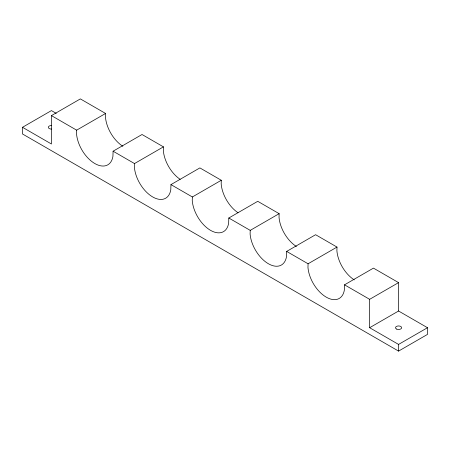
<?xml version="1.0" encoding="UTF-8"?>
<svg xmlns="http://www.w3.org/2000/svg" width="450" height="450" viewBox="0 0 450 450"><rect width="100%" height="100%" fill="white"/><g stroke="black" fill="none" stroke-linecap="round" stroke-linejoin="round"><path stroke-width="0.67" d="M398.571 311.012L398.571 282.623L369.641 299.323L369.641 327.718L398.571 311.012L427.5 327.718L427.5 334.395L398.571 351.101L22.5 133.976L22.5 127.294L51.429 143.994L51.429 115.605L80.359 98.899L105.576 113.462L76.646 130.162L76.534 133.791A25.976 14.996 60 0 0 94.168 163.148A25.976 14.996 60 0 0 112.939 156.296L113.096 151.206L142.026 134.505L163.434 146.863L163.322 150.491A25.976 14.996 60 0 0 180.152 179.331M105.576 113.462L105.463 117.09A25.976 14.996 60 0 0 122.833 146.278M163.434 146.863L134.505 163.569L134.392 167.192A25.976 14.996 60 0 0 152.027 196.554A25.976 14.996 60 0 0 170.792 189.703L170.955 184.612L199.884 167.906L221.293 180.27L221.181 183.898A25.976 14.996 60 0 0 238.011 212.737M221.293 180.27L192.364 196.971L192.251 200.599A25.976 14.996 60 0 0 209.886 229.956A25.976 14.996 60 0 0 228.651 223.104L228.808 218.014L257.738 201.313L279.146 213.671L279.034 217.299A25.976 14.996 60 0 0 296.404 246.487M279.146 213.671L250.222 230.372L250.104 234A25.976 14.996 60 0 0 267.744 263.357A25.976 14.996 60 0 0 286.509 256.506L286.667 251.415L315.596 234.714L337.005 247.078L336.892 250.701A25.976 14.996 60 0 0 354.257 279.894M337.005 247.078L308.076 263.779L307.963 267.407A25.976 14.996 60 0 0 325.598 296.764A25.976 14.996 60 0 0 344.368 289.912L344.526 284.822L373.455 268.121L398.571 282.623M22.5 127.294L51.429 110.593L56.25 113.377M369.641 327.718L398.571 344.419L427.5 327.718M51.429 115.605L76.646 130.162M113.096 151.206L134.505 163.569M170.955 184.612L192.364 196.971M228.808 218.014L250.222 230.372M286.667 251.415L308.076 263.779M344.526 284.822L369.641 299.323M398.571 344.419L398.571 351.101M51.491 129.066A3.066 1.772 0 0 1 48.358 127.333A3.066 1.772 0 0 1 51.362 125.522M396.546 329.046A3.066 1.772 0 0 0 401.58 328.061A3.066 1.772 0 0 0 397.586 326.036A3.066 1.772 0 0 0 396.546 329.046"/></g></svg>
